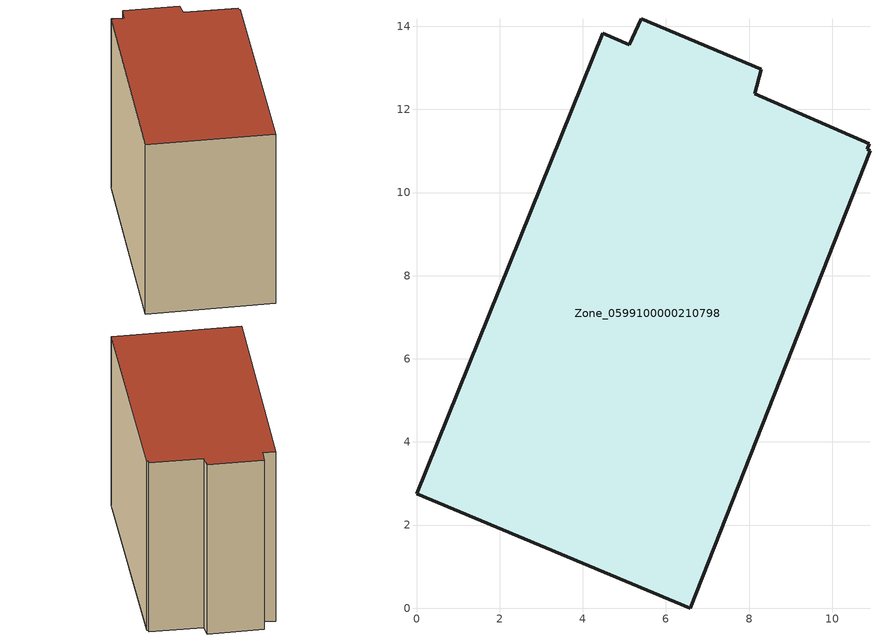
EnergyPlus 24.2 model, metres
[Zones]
Zone_0599100000210798
 floor ground (C_G): 0,2.76 4.48,13.83 5.12,13.55 5.41,14.18 8.29,12.97 8.13,12.38 10.89,11.17 10.85,11.04 10.91,11.01 6.58,0 z0
 wall outside (C_F): 4.48,13.83 0,2.76 6.58,0 10.91,11.01 10.85,11.04 10.89,11.17 8.13,12.38 8.29,12.97 5.41,14.18 5.12,13.55 4.48,13.83 z0:11.19
 roof outside (C_R): 6.58,0 10.91,11.01 10.85,11.04 10.89,11.17 8.13,12.38 8.29,12.97 5.41,14.18 5.12,13.55 4.48,13.83 0,2.76 z11.19
[BUILDING]
Pand.0599100000210798: North Axis=0; Terrain=City; Loads Convergence Tolerance Value=0.04; Temperature Convergence Tolerance Value=0.4; Solar Distribution=FullExterior; Maximum Number of Warmup Days=25; Minimum Number of Warmup Days=1
[Site:Location]
Rotterdam.The.Hague.AP_ZH_NLD Design_Conditions: Latitude=51.96; Longitude=4.45; Time Zone=1; Elevation=-4.5
[SITE:GROUNDTEMPERATURE:BUILDINGSURFACE]
18, 18, 18, 18, 18, 18, 18, 18, 18, 18, 18, 18
[MATERIAL] Thermal Absorptance=0.9; Solar Absorptance=0.7; Visible Absorptance=0.7
Name | Roughness | Thickness | Conductivity | Density | Specific Heat
G.TI.1946 | MediumSmooth | 0.15 | 1 | 540 | 1210
F.TI.1946 | Rough | 0.3 | 0.857143 | 1920 | 840
R.TI.1946 | MediumRough | 0.2 | 0.1 | 1500 | 1000
[CONSTRUCTION]
C_G: G.TI.1946
C_F: F.TI.1946
C_R: R.TI.1946
[ZONE]
Zone_0599100000210798: Type=1; Multiplier=1; Ceiling Height=Autocalculate; Volume=Autocalculate; Floor Area=autocalculate; Part of Total Floor Area=Yes
[ZONEINFILTRATION:DESIGNFLOWRATE]
Infil_Zone_0599100000210798: Zone or ZoneList or Space or SpaceList=Zone_0599100000210798; Schedule=AlwaysOn; Design Flow Rate Calculation Method=Flow/Area; Flow Rate per Floor Area=0.003; Constant Term Coefficient=1; Temperature Term Coefficient=0; Velocity Term Coefficient=0; Velocity Squared Term Coefficient=0
[HVACTEMPLATE:ZONE:IDEALLOADSAIRSYSTEM]
Zone_0599100000210798: Maximum Heating Supply Air Temperature=50; Minimum Cooling Supply Air Temperature=13; Maximum Heating Supply Air Humidity Ratio=0.0156; Minimum Cooling Supply Air Humidity Ratio=0.0077; Heating Limit=NoLimit; Cooling Limit=NoLimit; Dehumidification Control Type=ConstantSensibleHeatRatio; Cooling Sensible Heat Ratio=0.7; Dehumidification Setpoint=60; Humidification Control Type=None; Humidification Setpoint=30; Outdoor Air Method=None; Outdoor Air Flow Rate per Person=0.00944; Outdoor Air Flow Rate per Zone Floor Area=0; Outdoor Air Flow Rate per Zone=0; Demand Controlled Ventilation Type=None; Outdoor Air Economizer Type=NoEconomizer; Heat Recovery Type=None; Sensible Heat Recovery Effectiveness=0.7; Latent Heat Recovery Effectiveness=0.65
[ZONECONTROL:THERMOSTAT]
ThermostatControl_Zone_0599100000210798: Zone or ZoneList=Zone_0599100000210798; Control Type Schedule=DualSetpointControlType; Control 1=Thermostat_Zone_0599100000210798; Temperature Difference Between Cutout And Setpoint=0
[THERMOSTATSETPOINT:DUALSETPOINT]
Thermostat_Zone_0599100000210798: Heating Setpoint Temperature Schedule=HeatingSetpoint_Zone_0599100000210798; Cooling Setpoint Temperature Schedule=CoolingSetpoint_Zone_0599100000210798
[SCHEDULE:COMPACT]
HeatingSetpoint_Zone_0599100000210798: Through: 12/31, For: AllDays, Until: 24:00, 21
CoolingSetpoint_Zone_0599100000210798: Through: 12/31, For: AllDays, Until: 24:00, 24
DualSetpointControlType: Through: 12/31, For: AllDays, Until: 24:00, 4
AlwaysOn: Through: 12/31, For: AllDays, Until: 24:00, 1
